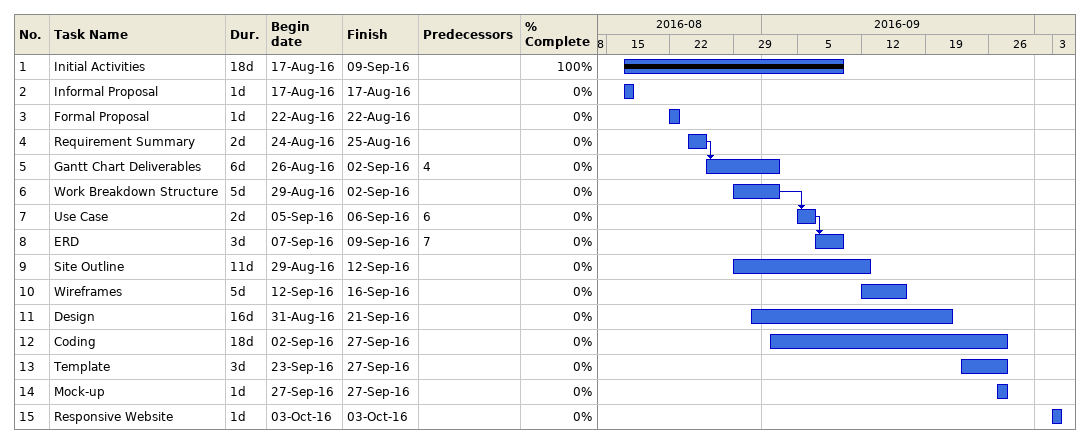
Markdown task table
| ID | Task | Duration | Start | Finish | Predecessors | % complete |
|---|---|---|---|---|---|---|
| 1 | Initial Activities | 18d | 2016-08-17 | 2016-09-09 |  | 100 |
| 2 | Informal Proposal | 1d | 2016-08-17 | 2016-08-17 |  | 0 |
| 3 | Formal Proposal | 1d | 2016-08-22 | 2016-08-22 |  | 0 |
| 4 | Requirement Summary | 2d | 2016-08-24 | 2016-08-25 |  | 0 |
| 5 | Gantt Chart Deliverables | 6d | 2016-08-26 | 2016-09-02 | 4 | 0 |
| 6 | Work Breakdown Structure | 5d | 2016-08-29 | 2016-09-02 |  | 0 |
| 7 | Use Case | 2d | 2016-09-05 | 2016-09-06 | 6 | 0 |
| 8 | ERD | 3d | 2016-09-07 | 2016-09-09 | 7 | 0 |
| 9 | Site Outline | 11d | 2016-08-29 | 2016-09-12 |  | 0 |
| 10 | Wireframes | 5d | 2016-09-12 | 2016-09-16 |  | 0 |
| 11 | Design | 16d | 2016-08-31 | 2016-09-21 |  | 0 |
| 12 | Coding | 18d | 2016-09-02 | 2016-09-27 |  | 0 |
| 13 | Template | 3d | 2016-09-23 | 2016-09-27 |  | 0 |
| 14 | Mock-up | 1d | 2016-09-27 | 2016-09-27 |  | 0 |
| 15 | Responsive Website | 1d | 2016-10-03 | 2016-10-03 |  | 0 |
